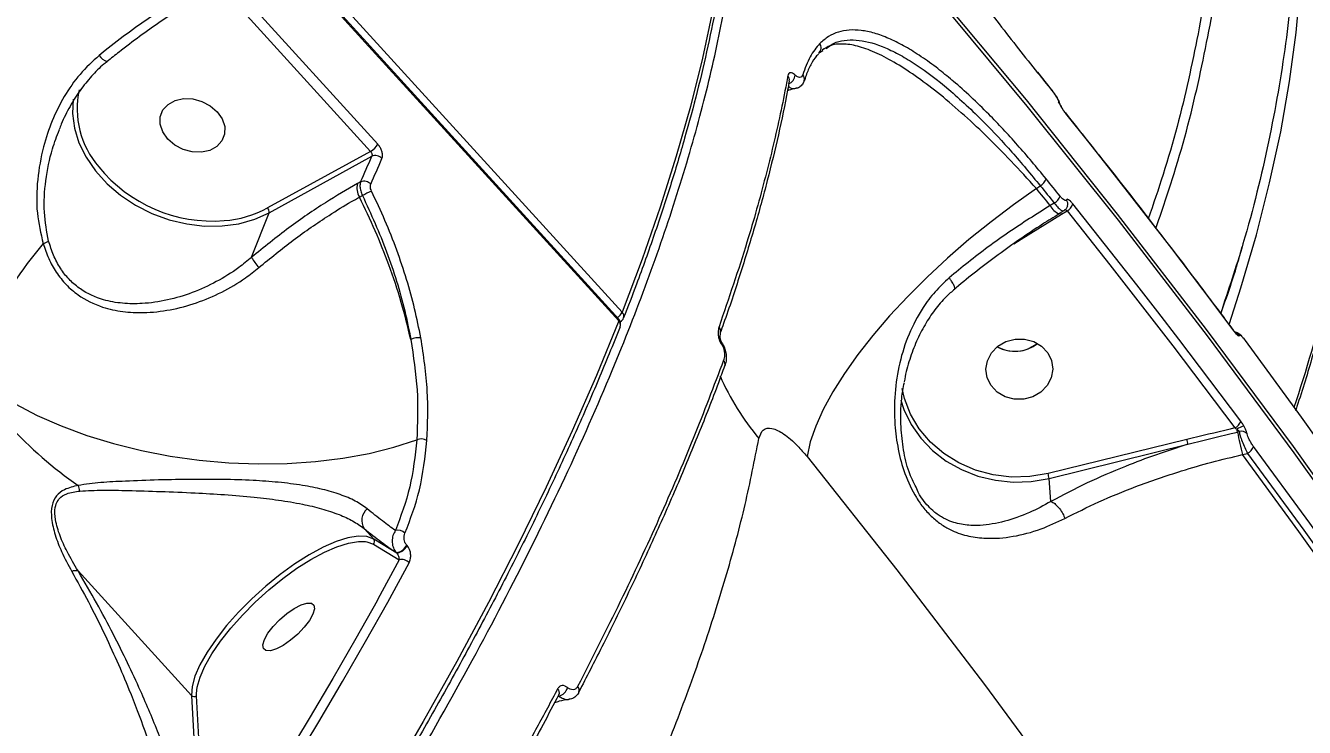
# Model space of a CAD drawing. Header units: millimetres. Extents: x -6028 to 5958, y -6064 to 4137.
# Drawn here: x 1516.6 to 1688.6, y -99.9 to -5.4 of the extents above; entities that cross this region are included whole.
import ezdxf

# ---------------------------------------------------------------- set-up
doc = ezdxf.new("R2010")
doc.units = ezdxf.units.MM
for name, color, linetype in [('DIKOM_ОБЪЕКТ', 7, 'Continuous'), ('DIKOM_РАЗМЕР_ЗОНА', 7, 'Continuous'), ('DIKOM_РАЗМЕР_ОБЪЕКТА', 7, 'Continuous')]:
    doc.layers.add(name, color=color, linetype=linetype)
doc.styles.add('style1', font='arial.ttf', dxfattribs={"width": 0.8})
doc.dimstyles.new('1-50', dxfattribs={"dimtxt": 300, "dimasz": 200, "dimexe": 100, "dimexo": 0, "dimgap": 100, "dimtad": 1, "dimtxsty": 'style1', "dimcen": 200, "dimclrd": 7, "dimclre": 7, "dimclrt": 7, "dimadec": 1, "dimazin": 2, "dimtfac": 1, "dimtmove": 0, "dimatfit": 2, "dimfxl": 0, "dimlwd": 25, "dimlwe": 18, "dimarcsym": 0})

# ---------------------------------------------------------------- blocks, each defined once
blk = doc.blocks.new('*D9')
at = {"layer": 'Defpoints', "color": 0, "transparency": 16777216}
for p in [(-6027.56, 1459.58), (4556.58, 1382.7), (4556.58, -5964.37)]:
    blk.add_point(p, dxfattribs=at)
at = {"layer": 'DIKOM_РАЗМЕР_ЗОНА', "color": 7, "lineweight": 18, "transparency": 16777216}
for p, q in [((-6027.56, 1459.58), (-6027.56, -6064.37)), ((4556.58, 1382.7), (4556.58, -6064.37))]:
    blk.add_line(p, q, dxfattribs=at)
at = {"layer": 'DIKOM_РАЗМЕР_ЗОНА', "color": 7, "lineweight": 25, "transparency": 16777216}
blk.add_line((-5827.56, -5964.37), (4356.58, -5964.37), dxfattribs=at)
at = {"layer": 'DIKOM_РАЗМЕР_ЗОНА', "color": 7, "transparency": 16777216}
for points in [[(-5827.56, -5931.03), (-5827.56, -5997.7), (-6027.56, -5964.37)], [(4356.58, -5931.03), (4356.58, -5997.7), (4556.58, -5964.37)]]:
    blk.add_solid(points, dxfattribs=at)
at = {"layer": 'DIKOM_РАЗМЕР_ЗОНА', "color": 7, "transparency": 16777216, "insert": (157.08, -5711.2), "char_height": 300, "attachment_point": 5, "style": 'style1'}
blk.add_mtext('10600', dxfattribs=at)
blk = doc.blocks.new('*D10')
at = {"layer": 'Defpoints', "color": 0, "transparency": 16777216}
for p in [(1555.59, 4137.49), (5858.35, 4137.49), (1555.59, -4898.38)]:
    blk.add_point(p, dxfattribs=at)
at = {"layer": 'DIKOM_РАЗМЕР_ЗОНА', "color": 7, "lineweight": 18, "transparency": 16777216}
for p, q in [((1555.59, 4137.49), (5958.35, 4137.49)), ((1555.59, -4898.38), (5958.35, -4898.38))]:
    blk.add_line(p, q, dxfattribs=at)
at = {"layer": 'DIKOM_РАЗМЕР_ЗОНА', "color": 7, "lineweight": 25, "transparency": 16777216}
blk.add_line((5858.35, -4698.38), (5858.35, 3937.49), dxfattribs=at)
at = {"layer": 'DIKOM_РАЗМЕР_ЗОНА', "color": 7, "transparency": 16777216}
for points in [[(5825.01, 3937.49), (5891.68, 3937.49), (5858.35, 4137.49)], [(5825.01, -4698.38), (5891.68, -4698.38), (5858.35, -4898.38)]]:
    blk.add_solid(points, dxfattribs=at)
at = {"layer": 'DIKOM_РАЗМЕР_ЗОНА', "color": 7, "transparency": 16777216, "insert": (5605.17, 52.12), "char_height": 300, "attachment_point": 5, "rotation": 90, "style": 'style1'}
blk.add_mtext('9050', dxfattribs=at)
blk = doc.blocks.new('*D11')
at = {"layer": 'Defpoints', "color": 0, "transparency": 16777216}
for p in [(259.43, 2965.58), (1920.55, -3002.33), (4022.59, -3002.33)]:
    blk.add_point(p, dxfattribs=at)
at = {"layer": 'DIKOM_РАЗМЕР_ОБЪЕКТА', "color": 7, "lineweight": 18, "transparency": 16777216}
for p, q in [((259.43, 2965.58), (4122.59, 2965.58)), ((1920.55, -3002.33), (4122.59, -3002.33))]:
    blk.add_line(p, q, dxfattribs=at)
at = {"layer": 'DIKOM_РАЗМЕР_ОБЪЕКТА', "color": 7, "lineweight": 25, "transparency": 16777216}
blk.add_line((4022.59, 2765.58), (4022.59, -2802.33), dxfattribs=at)
at = {"layer": 'DIKOM_РАЗМЕР_ОБЪЕКТА', "color": 7, "transparency": 16777216}
for points in [[(3989.25, 2765.58), (4055.92, 2765.58), (4022.59, 2965.58)], [(3989.25, -2802.33), (4055.92, -2802.33), (4022.59, -3002.33)]]:
    blk.add_solid(points, dxfattribs=at)
at = {"layer": 'DIKOM_РАЗМЕР_ОБЪЕКТА', "color": 7, "transparency": 16777216, "insert": (3769.41, -24.42), "char_height": 300, "attachment_point": 5, "rotation": 90, "style": 'style1'}
blk.add_mtext('6000', dxfattribs=at)
blk = doc.blocks.new('*D12')
at = {"layer": 'Defpoints', "color": 0, "transparency": 16777216}
for p in [(3056.58, 1987.9), (-4027.97, 676.5), (3056.58, -3714.77)]:
    blk.add_point(p, dxfattribs=at)
at = {"layer": 'DIKOM_РАЗМЕР_ОБЪЕКТА', "color": 7, "lineweight": 18, "transparency": 16777216}
for p, q in [((3056.58, 1987.9), (3056.58, -3814.77)), ((-4027.97, 676.5), (-4027.97, -3814.77))]:
    blk.add_line(p, q, dxfattribs=at)
at = {"layer": 'DIKOM_РАЗМЕР_ОБЪЕКТА', "color": 7, "lineweight": 25, "transparency": 16777216}
blk.add_line((-3827.97, -3714.77), (2856.58, -3714.77), dxfattribs=at)
at = {"layer": 'DIKOM_РАЗМЕР_ОБЪЕКТА', "color": 7, "transparency": 16777216}
for points in [[(-3827.97, -3681.44), (-3827.97, -3748.11), (-4027.97, -3714.77)], [(2856.58, -3681.44), (2856.58, -3748.11), (3056.58, -3714.77)]]:
    blk.add_solid(points, dxfattribs=at)
at = {"layer": 'DIKOM_РАЗМЕР_ОБЪЕКТА', "color": 7, "transparency": 16777216, "insert": (20, -3461.6), "char_height": 300, "attachment_point": 5, "style": 'style1'}
blk.add_mtext('7100', dxfattribs=at)

msp = doc.modelspace()

# ---------------------------------------------------------------- linework, layer by layer
at = {"layer": 'DIKOM_ОБЪЕКТ', "color": 7, "linetype": 'Continuous', "lineweight": 15}
for p, q in [((1290.438, 290.945), (1596.371, -45.184)), ((1290.439, 291.213), (1596.372, -44.916)), ((1596.839, -43.994), (1290.906, 292.135)), ((1563.953, -21.372), (1543.726, 0.851)), ((1542.762, -0.128), (1562.989, -22.352)), ((1623.757, -8.688), (1623.909, -8.573)), ((1623.257, -9.147), (1623.823, -8.795)), ((1652.703, -11.703), (1654.581, -14.031)), ((1562.989, -22.352), (1549.135, -29.976)), ((1549.334, -30.62), (1563.148, -23.018)), ((1561.652, -26.452), (1561.21, -26.695)), ((1652.586, -27.373), (1653.098, -26.986)), ((1561.487, -28.516), (1561.894, -28.292)), ((1546.977, -36.616), (1549.334, -30.62)), ((1650.532, -34.166), (1655.954, -30.827)), ((1654.974, -29.312), (1654.421, -29.648)), ((1655.636, -30.738), (1655.622, -30.745)), ((1656.273, -30.351), (1655.636, -30.738)), ((1655.954, -30.827), (1656.699, -30.374)), ((1649.524, -34.779), (1650.532, -34.166)), ((1596.606, -45.166), (1596.557, -45.292)), ((1610.639, -51.281), (1610.662, -51.224)), ((1679.637, -60.129), (1679.86, -60.074)), ((1672.815, -61.126), (1654.139, -65.716)), ((1654.28, -66.364), (1672.956, -61.774)), ((1680.316, -63.161), (1680.993, -62.995)), ((1654.527, -69.457), (1654.28, -66.364)), ((1562.113, -73.112), (1563.405, -74.532)), ((1563.365, -75.227), (1566.844, -77.339)), ((1566.498, -76.41), (1563.405, -74.532)), ((1567.904, -75.406), (1567.844, -75.34)), ((1566.439, -76.344), (1566.498, -76.41)), ((1523.629, -78.83), (1538.87, -95.576)), ((1538.87, -95.576), (1540.341, -121.416)), ((1539.574, -95.633), (1539.568, -95.337)), ((1540.997, -120.644), (1539.574, -95.633)), ((1588.337, -95.466), (1588.329, -95.489))]:
    msp.add_line(p, q, dxfattribs=at)
at = {"layer": 'DIKOM_ОБЪЕКТ', "color": 7, "linetype": 'Continuous', "lineweight": 15, "flags": 128}
for points in [[(1606.988, 50.71), (1607.504, 49.323), (1608.881, 44.981), (1609.988, 40.42), (1610.821, 35.644), (1611.381, 30.656), (1611.668, 25.461), (1611.68, 20.063), (1611.418, 14.467), (1610.882, 8.677), (1610.073, 2.698), (1608.991, -3.464), (1607.637, -9.805), (1606.013, -16.319), (1604.119, -23), (1601.958, -29.844), (1599.53, -36.844), (1596.839, -43.994)], [(1678.552, -45.54), (1680.097, -40.721), (1682.174, -33.588), (1683.955, -26.581), (1685.441, -19.706), (1686.63, -12.969), (1687.521, -6.376), (1688.112, 0.069), (1688.404, 6.358), (1688.397, 12.488), (1688.09, 18.452), (1687.483, 24.247), (1686.578, 29.866), (1685.575, 34.495)], [(1698.521, -78.004), (1687.152, -62.076), (1675.477, -46.336), (1663.5, -30.786), (1651.223, -15.433), (1638.65, -0.28), (1625.786, 14.668), (1612.634, 29.406)], [(1612.701, 28.566), (1625.853, 13.828), (1638.717, -1.119), (1651.29, -16.272), (1663.567, -31.626), (1675.545, -47.175), (1687.22, -62.916), (1698.588, -78.843)], [(1652.703, -11.703), (1652.705, -11.705), (1652.732, -11.771)], [(1652.732, -11.771), (1652.967, -12.061), (1653.202, -12.352), (1653.437, -12.643), (1653.672, -12.934), (1653.906, -13.225), (1654.141, -13.516), (1654.375, -13.807), (1654.61, -14.098)], [(1621.304, -12.908), (1621.316, -12.872), (1621.323, -12.85)], [(1522.963, -15.347), (1522.869, -17.262), (1523.131, -19.242), (1523.745, -21.221), (1524.697, -23.153), (1525.967, -24.996), (1527.526, -26.708), (1529.339, -28.252), (1531.365, -29.593), (1533.56, -30.701), (1535.875, -31.552), (1538.257, -32.125), (1540.654, -32.409), (1543.011, -32.396), (1545.277, -32.089), (1547.4, -31.492), (1549.334, -30.62)], [(1535.696, -20.694), (1535.029, -19.74), (1534.686, -18.714), (1534.694, -17.701), (1535.052, -16.782), (1535.732, -16.031), (1536.679, -15.51), (1537.815, -15.261), (1539.049, -15.304), (1540.281, -15.635), (1541.41, -16.228), (1542.346, -17.034), (1543.013, -17.989), (1543.356, -19.014), (1543.348, -20.028), (1542.99, -20.947), (1542.31, -21.697), (1541.363, -22.218), (1540.227, -22.467), (1538.993, -22.424), (1537.762, -22.093), (1536.632, -21.5), (1535.696, -20.694)], [(1654.581, -14.031), (1654.582, -14.033), (1654.61, -14.098)], [(1655.706, -15.941), (1655.656, -15.818), (1655.559, -15.677)], [(1656.475, -17.189), (1656.478, -17.192), (1656.504, -17.258)], [(1656.504, -17.258), (1659.385, -20.874), (1662.25, -24.501), (1665.098, -28.139), (1667.929, -31.787), (1670.744, -35.447), (1673.542, -39.117), (1676.323, -42.797), (1679.087, -46.488)], [(1652.586, -27.373), (1649.508, -29.529), (1646.469, -31.818), (1643.499, -34.22), (1640.624, -36.712), (1637.87, -39.271), (1635.262, -41.874), (1632.825, -44.498), (1630.58, -47.119), (1628.548, -49.712), (1626.747, -52.254), (1625.194, -54.722), (1623.903, -57.093), (1622.886, -59.346), (1622.152, -61.461), (1621.708, -63.417)], [(1654.421, -29.648), (1654.192, -29.363), (1653.963, -29.079), (1653.734, -28.794), (1653.505, -28.51), (1653.275, -28.226), (1653.046, -27.941), (1652.816, -27.657), (1652.586, -27.373)], [(1653.098, -26.986), (1653.333, -27.277), (1653.568, -27.567), (1653.802, -27.858), (1654.037, -28.149), (1654.271, -28.439), (1654.506, -28.73), (1654.74, -29.021), (1654.974, -29.312)], [(1655.751, -28.368), (1655.517, -28.076), (1655.282, -27.785), (1655.048, -27.494), (1654.813, -27.203), (1654.578, -26.912), (1654.344, -26.621), (1654.109, -26.331), (1653.874, -26.04)], [(1656.699, -30.374), (1659.578, -33.987), (1662.44, -37.611), (1665.286, -41.246), (1668.114, -44.892), (1670.927, -48.548), (1673.722, -52.215), (1676.501, -55.892), (1679.263, -59.581)], [(1680.061, -58.659), (1677.296, -54.968), (1674.515, -51.288), (1671.717, -47.618), (1668.903, -43.958), (1666.071, -40.31), (1663.223, -36.672), (1660.359, -33.045), (1657.478, -29.429)], [(1596.371, -45.184), (1593.376, -52.502), (1590.121, -59.957), (1586.611, -67.543), (1582.848, -75.253), (1578.835, -83.082), (1574.575, -91.021), (1570.073, -99.066), (1565.332, -107.209), (1560.356, -115.442), (1555.148, -123.76), (1549.715, -132.155), (1544.059, -140.62), (1538.186, -149.148), (1532.101, -157.732), (1525.809, -166.365), (1519.316, -175.038), (1512.626, -183.746), (1505.745, -192.48), (1498.679, -201.234), (1491.435, -209.999), (1484.017, -218.77), (1476.434, -227.537), (1468.689, -236.294)], [(1596.372, -44.916), (1596.377, -44.922), (1596.405, -44.987), (1596.403, -45.076), (1596.371, -45.184)], [(1679.056, -46.417), (1679.06, -46.422), (1679.087, -46.488)], [(1610.222, -48.107), (1610.237, -48.115), (1610.247, -48.128), (1610.251, -48.145), (1610.249, -48.165), (1610.241, -48.19), (1610.228, -48.218), (1610.208, -48.25), (1610.183, -48.285)], [(1648.472, -47.956), (1649.705, -47.627), (1650.985, -47.625), (1652.208, -47.952), (1653.275, -48.579), (1654.1, -49.457), (1654.615, -50.515), (1654.779, -51.666), (1654.579, -52.817), (1654.031, -53.876), (1653.179, -54.756), (1652.092, -55.386), (1650.859, -55.715), (1649.579, -55.717), (1648.356, -55.39), (1647.289, -54.763), (1646.464, -53.885), (1645.949, -52.827), (1645.785, -51.676), (1645.985, -50.525), (1646.534, -49.466), (1647.386, -48.586), (1648.472, -47.956)], [(1679.383, -46.813), (1679.43, -46.867), (1679.496, -46.979)], [(1680.651, -47.809), (1688.218, -58.144), (1695.654, -68.558), (1702.958, -79.05), (1710.129, -89.619), (1717.165, -100.264), (1724.067, -110.982), (1730.832, -121.773), (1737.461, -132.635)], [(1652.731, -48.21), (1652.66, -48.266), (1651.573, -48.897)], [(1654.139, -65.716), (1651.688, -66.123), (1649.203, -66.181), (1646.744, -65.889), (1644.37, -65.253), (1642.139, -64.289), (1640.105, -63.02), (1638.317, -61.477), (1636.817, -59.697), (1635.643, -57.723), (1634.823, -55.603), (1634.508, -54.278)], [(1515.173, -56.327), (1518.144, -57.888), (1521.359, -59.31), (1524.789, -60.58), (1528.397, -61.685), (1532.149, -62.614), (1536.009, -63.358), (1539.936, -63.91), (1543.894, -64.264), (1547.843, -64.417), (1551.743, -64.366), (1555.557, -64.113), (1559.246, -63.661), (1562.774, -63.013), (1566.107, -62.176), (1569.212, -61.158)], [(1634.325, -55.826), (1634.755, -57.102), (1635.732, -59.108), (1637.026, -60.957), (1638.607, -62.61), (1640.442, -64.03), (1642.491, -65.186), (1644.709, -66.054), (1647.048, -66.614), (1649.458, -66.855), (1651.886, -66.771), (1654.28, -66.364)], [(1621.708, -63.417), (1633.81, -78.666), (1645.607, -94.112), (1657.095, -109.752), (1668.272, -125.581), (1679.132, -141.592), (1689.673, -157.781)], [(1737.203, -148.087), (1730.566, -137.212), (1723.792, -126.408), (1716.882, -115.676), (1709.836, -105.019), (1702.656, -94.438), (1695.341, -83.933), (1687.895, -73.507), (1680.316, -63.161)], [(1680.993, -62.995), (1688.554, -73.321), (1695.984, -83.727), (1703.282, -94.21), (1710.447, -104.771), (1717.478, -115.406), (1724.373, -126.116), (1731.133, -136.898), (1737.757, -147.751)], [(1738.602, -146.904), (1731.974, -136.042), (1725.208, -125.251), (1718.307, -114.533), (1711.27, -103.889), (1704.099, -93.32), (1696.796, -82.827), (1689.359, -72.413), (1681.792, -62.078)], [(1563.405, -74.532), (1562.496, -74.2), (1561.33, -74.146), (1559.936, -74.373), (1558.347, -74.874), (1556.599, -75.638), (1554.735, -76.647), (1552.797, -77.876), (1550.833, -79.298), (1548.888, -80.878), (1547.008, -82.579), (1545.237, -84.361), (1543.618, -86.182), (1542.189, -87.998), (1540.983, -89.767), (1540.029, -91.448), (1539.349, -93), (1538.96, -94.387), (1538.87, -95.576)], [(1539.568, -95.337), (1539.661, -94.48), (1540.038, -93.136), (1540.697, -91.63), (1541.622, -90.001), (1542.792, -88.285), (1544.178, -86.523), (1545.748, -84.758), (1547.464, -83.03), (1549.287, -81.38), (1551.173, -79.848), (1553.078, -78.47), (1554.957, -77.277), (1556.765, -76.299), (1558.46, -75.558), (1560.001, -75.072), (1561.353, -74.853), (1562.295, -74.875)], [(1562.295, -74.875), (1562.483, -74.905), (1563.365, -75.227)], [(1566.844, -77.339), (1563.976, -82.607), (1563.854, -82.828)], [(1542.259, -121.136), (1545.853, -115.579), (1549.347, -110.056), (1552.742, -104.567), (1556.035, -99.116), (1559.225, -93.705), (1562.311, -88.335), (1565.293, -83.009), (1568.168, -77.728)], [(1555.371, -83.432), (1555.445, -83.944), (1555.237, -84.651), (1554.765, -85.496), (1554.066, -86.411), (1553.196, -87.32), (1552.227, -88.152), (1551.237, -88.837), (1550.306, -89.321), (1549.509, -89.565), (1548.911, -89.548), (1548.561, -89.272), (1548.487, -88.76), (1548.694, -88.053), (1549.167, -87.208), (1549.866, -86.293), (1550.736, -85.384), (1551.705, -84.552), (1552.695, -83.867), (1553.626, -83.383), (1554.423, -83.139), (1555.02, -83.156), (1555.371, -83.432)], [(1563.854, -82.828), (1561.002, -87.921), (1557.923, -93.278), (1554.74, -98.676), (1551.455, -104.114), (1550.625, -105.468)], [(1590.998, -95.18), (1590.999, -95.179), (1591.024, -95.136)]]:
    msp.add_lwpolyline(points, dxfattribs=at)
at = {"layer": 'DIKOM_ОБЪЕКТ', "color": 7, "linetype": 'Continuous', "lineweight": 15}
for centre, radius, start, end in [((1585.942, -81.99), 93.805, 119.29601, 129.34003), ((1622.671, -8.406), 0.944, 308.33732, 36.80903), ((1528.264, -8.265), 2.139, 213.34732, 249.73294), ((1618.539, -12.729), 0.803, 349.06795, 43.15973), ((1618.588, -11.896), 1.535, 295.07129, 353.12122), ((1620.497, -12.626), 0.855, 344.78889, 41.06215), ((1535.446, -16.634), 11.94, 167.54062, 220.76396), ((1561.829, -20.246), 2.404, 298.86189, 332.07263), ((1234.129, 118.263), 358.069, 336.16189, 336.76129), ((1230.992, 119.901), 362.973, 336.16613, 336.75885), ((1563.613, -24.12), 1.196, 41.42405, 112.85991), ((1541.736, -11.997), 19.741, 219.03653, 274.47805), ((1563.532, -27.274), 2.393, 166.01153, 211.27072), ((1562.107, -27.565), 1.202, 41.31686, 112.24187), ((1652.313, -25.552), 1.635, 298.68808, 342.62772), ((1492.633, 8.286), 205.21, 341.50749, 350.33809), ((1574.594, -52.983), 27.766, 114.4244, 117.21924), ((1654.195, -27.879), 1.632, 298.53241, 342.5636), ((1655.872, -29.451), 0.929, 343.28461, 36.6206), ((1542.174, -16.947), 14.772, 274.28496, 298.11283), ((1548.635, -30.484), 0.712, 348.95859, 45.44871), ((1656.494, -28.584), 2.33, 207.1667, 248.0164), ((1655.086, -31.424), 1.053, 34.49224, 47.88331), ((1655.933, -28.949), 1.618, 298.28143, 342.75575), ((1571.091, -78.182), 67.877, 140.22779, 151.84052), ((1517.292, -30.112), 4.925, 289.32159, 298.87182), ((1553.902, -32.785), 7.914, 208.95435, 221.16814), ((1594.917, -43.056), 2.139, 307.60055, 333.98917), ((1596.33, -44.531), 0.74, 341.42666, 46.48955), ((1595.862, -45.721), 0.74, 341.34175, 46.4794), ((1595.633, -45.589), 1, 338.42682, 42.30732), ((1596.099, -44.402), 1, 298.8251, 338.65793), ((1609.345, -46.522), 0.744, 340.93464, 45.43201), ((1569.401, -49.889), 2.451, 81.80809, 114.20244), ((1679.05, -47.724), 1.004, 35.03313, 68.37234), ((1649.704, -44.444), 4.831, 240.34816, 308.79874), ((1649.703, -44.413), 4.858, 240.53997, 292.64269), ((1609.947, -51.005), 0.748, 342.98259, 45.17873), ((1642.322, -38.374), 35.295, 203.70036, 219.8667), ((1554.425, -22.541), 54.329, 222.50892, 235.48655), ((1678.573, -58.177), 1.564, 296.20829, 342.04003), ((1682.233, -64.003), 5.017, 110.43696, 122.16376), ((1675.586, -60.75), 4.099, 8.7154, 14.04246), ((1705.054, -56.033), 25.745, 189.15471, 196.07502), ((1680.158, -61.081), 1.05, 42.74946, 106.494), ((1569.783, -62.744), 1.686, 61.99233, 109.79545), ((1668.488, -62.402), 4.512, 8.01128, 16.43279), ((1680.301, -61.585), 1.57, 296.15379, 341.70595), ((1649.81, -66.993), 4.514, 8.01245, 16.43054), ((1520.747, -68.626), 3.181, 10.12478, 24.48269), ((1563.789, -72.032), 1.994, 128.71461, 212.78557), ((1566.656, -74.681), 1.345, 44.44806, 104.43542), ((1563.02, -74.858), 0.504, 313.06825, 40.32065), ((1566.264, -74.613), 1.74, 275.77128, 335.29587), ((1566.323, -74.679), 1.74, 275.77128, 335.29587), ((1567.209, -78.544), 1.259, 40.41134, 106.83003), ((1523.297, -80.247), 1.455, 76.81811, 111.1739), ((1587.925, -94.075), 1.631, 284.04325, 343.80406), ((1590.375, -94.884), 0.697, 338.75272, 47.84277), ((1539.254, -95.206), 0.533, 223.93143, 306.77001), ((1587.705, -95.201), 0.684, 335.77257, 48.4952)]:
    msp.add_arc(centre, radius, start, end, dxfattribs=at)
for points, knots in [([(1671.367, 64.602), (1672.998, 62.264), (1676.578, 57.132), (1680.759, 48.261), (1684.131, 38.314), (1686.324, 27.742), (1687.419, 16.636), (1687.42, 4.805), (1686.295, -7.733), (1683.967, -20.971), (1681.029, -33.114), (1678.403, -41.019), (1677.359, -44.16)], [0, 0, 0, 0, 0.0889471, 0.1952515, 0.3014694, 0.4046889, 0.5079882, 0.6112078, 0.7174258, 0.8237304, 0.9299481, 1, 1, 1, 1]), ([(1607.129, 50.412), (1607.442, 49.609), (1608.269, 47.488), (1609.336, 43.828), (1610.359, 39.456), (1611.126, 34.883), (1611.65, 30.123), (1611.927, 25.177), (1611.957, 20.05), (1611.74, 14.745), (1611.277, 9.268), (1610.567, 3.623), (1609.613, -2.187), (1608.413, -8.155), (1606.971, -14.279), (1605.286, -20.552), (1603.362, -26.97), (1601.195, -33.531), (1599.071, -39.472), (1597.613, -43.256), (1597.031, -44.766)], [0, 0, 0, 0, 0.0350732, 0.0926964, 0.1503929, 0.2081549, 0.2659771, 0.3238484, 0.381758, 0.4396971, 0.4976572, 0.555631, 0.6136127, 0.6715994, 0.7295843, 0.7875676, 0.8455472, 0.9035213, 0.9614902, 1, 1, 1, 1]), ([(1619.91, 36.126), (1620.618, 34.914), (1622.044, 32.472), (1624.336, 28.703), (1626.512, 25.207), (1628.496, 22.082), (1630.617, 18.806), (1632.847, 15.43), (1635.15, 12.014), (1637.533, 8.552), (1640.004, 5.04), (1642.524, 1.54), (1645.053, -1.889), (1647.596, -5.254), (1650.166, -8.572), (1651.877, -10.704), (1652.732, -11.771)], [0, 0, 0, 0, 0.1001215, 0.201894, 0.2673161, 0.3327358, 0.4000665, 0.4673969, 0.5330273, 0.5986553, 0.6662124, 0.733767, 0.7993731, 0.8649768, 0.9324884, 1, 1, 1, 1]), ([(1137.812, -491.644), (1140.978, -490.246), (1149.572, -486.451), (1163.985, -479.542), (1181.112, -470.719), (1198.605, -461.074), (1216.375, -450.669), (1234.341, -439.545), (1252.448, -427.734), (1270.668, -415.241), (1288.969, -402.099), (1307.294, -388.356), (1325.557, -374.076), (1343.673, -359.326), (1361.584, -344.147), (1379.255, -328.556), (1396.662, -312.586), (1413.753, -296.292), (1430.45, -279.75), (1446.674, -263.035), (1462.369, -246.199), (1477.499, -229.268), (1492.049, -212.272), (1505.98, -195.264), (1519.228, -178.322), (1531.731, -161.528), (1543.441, -144.933), (1554.323, -128.572), (1564.377, -112.464), (1573.577, -96.66), (1581.883, -81.231), (1589.255, -66.249), (1595.359, -52.444), (1600.337, -39.752), (1604.338, -28.1), (1607.601, -16.868), (1610.115, -6.103), (1611.861, 4.099), (1612.835, 13.712), (1613.083, 21.834), (1612.812, 26.617), (1612.701, 28.566)], [0, 0, 0, 0, 0.0156528, 0.04248985, 0.06941153, 0.0963763, 0.12334105, 0.15026276, 0.17709987, 0.20393689, 0.23085856, 0.25782329, 0.28478808, 0.31170974, 0.3385468, 0.36538389, 0.39230554, 0.4192703, 0.44623507, 0.47315673, 0.49999378, 0.52683087, 0.55375249, 0.58071731, 0.60768201, 0.63460366, 0.66144074, 0.68827776, 0.71519938, 0.74216405, 0.76912881, 0.79605055, 0.82288755, 0.84596662, 0.86916829, 0.89239741, 0.91562643, 0.93882812, 0.96158796, 0.98434806, 1, 1, 1, 1]), ([(1541.472, -0.747), (1541.011, -1.005), (1539.676, -1.751), (1537.411, -3.126), (1534.678, -4.917), (1531.914, -6.87), (1529.522, -8.671), (1528.065, -9.839), (1527.525, -10.271)], [0, 0, 0, 0, 0.1028384, 0.2977209, 0.4930063, 0.6886579, 0.884585, 1, 1, 1, 1]), ([(1675.475, -0.385), (1674.718, -4.467), (1673.206, -12.631), (1670.495, -23.041), (1668.312, -29.44), (1667.632, -31.434)], [0, 0, 0, 0, 0.4076994, 0.8154011, 1, 1, 1, 1]), ([(1668.643, -32.744), (1669.398, -30.541), (1671.683, -23.872), (1674.501, -13.136), (1676.035, -4.86), (1676.803, -0.722)], [0, 0, 0, 0, 0.19773164, 0.59886644, 1, 1, 1, 1]), ([(1640.992, -12.589), (1640.347, -12.057), (1638.915, -10.876), (1636.815, -9.396), (1634.69, -8.096), (1632.672, -7.098), (1630.759, -6.403), (1628.98, -6.031), (1627.361, -5.985), (1625.892, -6.26), (1624.558, -6.841), (1623.804, -7.507), (1623.427, -7.84)], [0, 0, 0, 0, 0.0842073, 0.1869526, 0.2871093, 0.3872601, 0.4903392, 0.5934193, 0.6936107, 0.7938083, 0.8969006, 1, 1, 1, 1]), ([(1623.427, -7.84), (1622.961, -8.392), (1622.022, -9.502), (1621.437, -11.206), (1621.142, -12.064)], [0, 0, 0, 0, 0.4964971, 1, 1, 1, 1]), ([(1652.586, -27.373), (1651.443, -26.112), (1649.156, -23.59), (1645.761, -20.171), (1642.442, -17.08), (1639.242, -14.377), (1636.201, -12.092), (1633.367, -10.277), (1630.772, -8.945), (1628.446, -8.111), (1626.448, -7.829), (1624.858, -7.998), (1624.115, -8.508), (1623.788, -8.732)], [0, 0, 0, 0, 0.0911073, 0.1822159, 0.2743523, 0.366776, 0.4589119, 0.5519581, 0.6453057, 0.7383535, 0.8320299, 0.926013, 1, 1, 1, 1]), ([(1624.292, -8.504), (1624.721, -8.182), (1625.541, -7.568), (1627.09, -7.338), (1629.205, -7.37), (1631.617, -8.064), (1634.259, -9.358), (1637.043, -11.051), (1640.021, -13.316), (1643.129, -16.087), (1645.961, -18.848), (1649.296, -22.398), (1651.824, -25.448), (1653.098, -26.986)], [0, 0, 0, 0, 0.0784761, 0.149846, 0.2212141, 0.3598071, 0.4311901, 0.502572, 0.6408281, 0.7120141, 0.7831985, 0.8906917, 1, 1, 1, 1]), ([(1526.477, -9.441), (1525.582, -10.26), (1523.789, -11.898), (1521.705, -14.93), (1520.075, -18.219), (1518.828, -21.975), (1518.09, -26.141), (1517.957, -30.578), (1518.607, -33.398), (1518.921, -34.759)], [0, 0, 0, 0, 0.1316586, 0.2634881, 0.3951402, 0.5268759, 0.6882963, 0.8495349, 1, 1, 1, 1]), ([(1527.54, -10.294), (1527.396, -10.4), (1526.628, -10.965), (1525.399, -12.253), (1523.851, -14.142), (1522.504, -16.315), (1521.578, -18.097), (1521.191, -19.18), (1521.103, -19.425)], [0, 0, 0, 0, 0.0479349, 0.2554414, 0.4713556, 0.696634, 0.9313897, 1, 1, 1, 1]), ([(1623.233, -9.283), (1623.156, -9.354), (1622.773, -9.711), (1622.214, -10.651), (1621.657, -11.799), (1621.422, -12.651), (1621.347, -12.92)], [0, 0, 0, 0, 0.0930501, 0.4684919, 0.832356, 1, 1, 1, 1]), ([(1620.112, -12.08), (1620.086, -12.056), (1619.97, -11.95), (1619.75, -11.808), (1619.472, -11.743), (1619.232, -11.845), (1619.162, -12.065), (1619.125, -12.18)], [0, 0, 0, 0, 0.0490576, 0.2179288, 0.4266604, 0.7022405, 1, 1, 1, 1]), ([(1619.125, -12.18), (1619.063, -12.519), (1618.751, -14.215), (1617.853, -18.682), (1616.176, -25.75), (1613.522, -35.257), (1611.175, -42.151), (1609.867, -45.992)], [0, 0, 0, 0, 0.0321645, 0.1608359, 0.4182073, 0.6759574, 1, 1, 1, 1]), ([(1619.308, -12.876), (1619.239, -13.285), (1618.843, -15.642), (1617.881, -20.098), (1616.41, -26.24), (1614.685, -32.526), (1612.705, -38.958), (1611.15, -43.706), (1610.182, -46.351), (1610.033, -46.759)], [0, 0, 0, 0, 0.0391048, 0.2253652, 0.4111764, 0.5963183, 0.7810316, 0.9661787, 1, 1, 1, 1]), ([(1619.183, -13.607), (1619.259, -13.661), (1619.527, -13.851), (1619.895, -13.943), (1620.121, -13.869), (1620.193, -13.845)], [0, 0, 0, 0, 0.214916, 0.7504948, 1, 1, 1, 1]), ([(1621.142, -12.064), (1621.097, -12.164), (1621.008, -12.362), (1620.744, -12.43), (1620.436, -12.345), (1620.217, -12.166), (1620.112, -12.08)], [0, 0, 0, 0, 0.29746292, 0.58902905, 0.80286982, 1, 1, 1, 1]), ([(1621.306, -12.845), (1621.292, -12.911), (1621.235, -13.165), (1620.95, -13.543), (1620.537, -13.841), (1620.266, -13.855), (1620.193, -13.859)], [0, 0, 0, 0, 0.1318011, 0.5119783, 0.8675738, 1, 1, 1, 1]), ([(1653.874, -26.04), (1652.593, -24.497), (1650.009, -21.386), (1646.621, -17.779), (1643.759, -15.005), (1642.031, -13.422), (1641.133, -12.702), (1640.992, -12.589)], [0, 0, 0, 0, 0.2920454, 0.5890403, 0.7770625, 0.9650877, 1, 1, 1, 1]), ([(1620.25, -13.899), (1620.139, -13.915), (1619.685, -13.978), (1619.339, -14.108), (1619.077, -14.206)], [0, 0, 0, 0, 0.2426615, 1, 1, 1, 1]), ([(1654.581, -14.034), (1654.602, -14.059), (1654.768, -14.259), (1655.083, -14.703), (1655.448, -15.335), (1655.655, -15.705), (1655.697, -15.923), (1655.7, -15.939)], [0, 0, 0, 0, 0.0430007, 0.3474544, 0.6472257, 0.973558, 1, 1, 1, 1]), ([(1654.61, -14.098), (1654.71, -14.228), (1654.91, -14.487), (1655.191, -14.919), (1655.416, -15.32), (1655.522, -15.56), (1655.555, -15.663), (1655.559, -15.677)], [0, 0, 0, 0, 0.2404841, 0.4810294, 0.7218574, 0.9628786, 1, 1, 1, 1]), ([(1655.559, -15.677), (1655.564, -15.69), (1655.597, -15.793), (1655.702, -16.034), (1655.926, -16.435), (1656.205, -16.868), (1656.405, -17.128), (1656.504, -17.258)], [0, 0, 0, 0, 0.0372629, 0.2782509, 0.5190407, 0.7595424, 1, 1, 1, 1]), ([(1655.707, -15.94), (1655.708, -15.944), (1655.711, -15.956), (1655.746, -16.044), (1655.825, -16.208), (1655.971, -16.47), (1656.182, -16.797), (1656.367, -17.055), (1656.46, -17.168), (1656.475, -17.186)], [0, 0, 0, 0, 0.0565508, 0.1657545, 0.3091306, 0.4993934, 0.7212487, 0.9573212, 1, 1, 1, 1]), ([(1656.475, -17.189), (1658.47, -19.695), (1664.252, -26.962), (1671.778, -36.709), (1677.24, -43.993), (1679.061, -46.422)], [0, 0, 0, 0, 0.2597926, 0.7531962, 1, 1, 1, 1]), ([(1519.67, -34.424), (1519.425, -33.137), (1518.915, -30.451), (1519.219, -26.248), (1519.937, -22.51), (1520.784, -20.287), (1521.111, -19.428)], [0, 0, 0, 0, 0.2559556, 0.5341931, 0.8200787, 1, 1, 1, 1]), ([(1562.989, -22.352), (1563.023, -22.394), (1563.09, -22.479), (1563.158, -22.638), (1563.19, -22.797), (1563.184, -22.929), (1563.158, -22.993), (1563.148, -23.018)], [0, 0, 0, 0, 0.2139487, 0.4280286, 0.6426643, 0.85786, 1, 1, 1, 1]), ([(1564.51, -23.329), (1564.534, -23.256), (1564.595, -23.073), (1564.592, -22.691), (1564.476, -22.223), (1564.26, -21.754), (1564.055, -21.499), (1563.953, -21.372)], [0, 0, 0, 0, 0.141853, 0.3567489, 0.5713385, 0.7857006, 1, 1, 1, 1]), ([(1561.21, -26.695), (1559.786, -27.52), (1556.777, -29.261), (1551.949, -32.597), (1548.65, -35.263), (1546.977, -36.616)], [0, 0, 0, 0, 0.3069735, 0.6484702, 1, 1, 1, 1]), ([(1561.652, -26.452), (1561.638, -26.489), (1561.571, -26.666), (1561.532, -27.063), (1561.624, -27.674), (1561.804, -28.086), (1561.894, -28.292)], [0, 0, 0, 0, 0.0819121, 0.3880645, 0.6939295, 1, 1, 1, 1]), ([(1563.113, -27.702), (1563.069, -27.598), (1562.982, -27.39), (1562.942, -27.082), (1562.966, -26.88), (1563.002, -26.79), (1563.01, -26.771)], [0, 0, 0, 0, 0.3057183, 0.6116874, 0.9180579, 1, 1, 1, 1]), ([(1695.076, -26.721), (1694.885, -27.839), (1694.331, -31.084), (1693.208, -36.549), (1691.629, -43.148), (1689.755, -49.873), (1688.344, -54.59), (1687.483, -57.092), (1687.417, -57.284)], [0, 0, 0, 0, 0.1141675, 0.3310923, 0.5480353, 0.7649955, 0.9819647, 1, 1, 1, 1]), ([(1547.944, -37.994), (1549.49, -36.735), (1552.627, -34.178), (1556.837, -31.278), (1559.785, -29.467), (1561.128, -28.716), (1561.487, -28.516)], [0, 0, 0, 0, 0.3414971, 0.6929925, 0.9180138, 1, 1, 1, 1]), ([(1568.396, -47.654), (1567.994, -45.998), (1567.186, -42.666), (1565.539, -37.766), (1563.66, -33.018), (1562.214, -30.021), (1561.487, -28.516)], [0, 0, 0, 0, 0.2598505, 0.5228388, 0.7602257, 1, 1, 1, 1]), ([(1561.894, -28.292), (1563.041, -30.803), (1564.779, -34.608), (1566.517, -39.831), (1567.622, -43.774), (1568.141, -46.373), (1568.396, -47.654)], [0, 0, 0, 0, 0.3951712, 0.5986681, 0.8021681, 1, 1, 1, 1]), ([(1569.75, -47.464), (1569.489, -46.156), (1568.966, -43.542), (1567.867, -39.593), (1566.535, -35.62), (1564.968, -31.636), (1563.731, -29.013), (1563.113, -27.702)], [0, 0, 0, 0, 0.1978311, 0.395499, 0.5931679, 0.7965844, 1, 1, 1, 1]), ([(1656.617, -28.897), (1656.591, -28.936), (1656.54, -29.015), (1656.346, -28.95), (1656.093, -28.754), (1655.88, -28.527), (1655.766, -28.386), (1655.751, -28.368)], [0, 0, 0, 0, 0.24068438, 0.48134147, 0.72206202, 0.96276556, 1, 1, 1, 1]), ([(1657.478, -29.429), (1657.463, -29.41), (1657.349, -29.27), (1657.138, -29.042), (1656.886, -28.845), (1656.694, -28.779), (1656.643, -28.858), (1656.617, -28.897)], [0, 0, 0, 0, 0.0372473, 0.2778686, 0.5185321, 0.759251, 1, 1, 1, 1]), ([(1654.421, -29.648), (1652.563, -30.817), (1648.794, -33.19), (1644.254, -36.557), (1641.676, -38.684), (1640.836, -39.377)], [0, 0, 0, 0, 0.3958742, 0.8032212, 1, 1, 1, 1]), ([(1655.639, -30.77), (1654.891, -31.228), (1653.135, -32.303), (1650.392, -34.141), (1647.429, -36.243), (1644.547, -38.446), (1642.588, -40.003), (1641.633, -40.833), (1641.57, -40.888)], [0, 0, 0, 0, 0.15367996, 0.36081913, 0.56891812, 0.77729278, 0.98515356, 1, 1, 1, 1]), ([(1654.974, -29.312), (1654.999, -29.344), (1655.183, -29.58), (1655.527, -29.968), (1655.926, -30.296), (1656.182, -30.417), (1656.24, -30.342), (1656.256, -30.322)], [0, 0, 0, 0, 0.0440261, 0.328857, 0.6135697, 0.8979812, 1, 1, 1, 1]), ([(1656.758, -29.716), (1656.757, -29.724), (1656.738, -29.859), (1656.584, -30.112), (1656.371, -30.268), (1656.272, -30.341)], [0, 0, 0, 0, 0.03146422, 0.54641371, 1, 1, 1, 1]), ([(1656.38, -30.21), (1656.385, -30.205), (1656.404, -30.186), (1656.471, -30.201), (1656.57, -30.255), (1656.651, -30.325), (1656.694, -30.368), (1656.699, -30.374)], [0, 0, 0, 0, 0.099393, 0.3849998, 0.6709214, 0.956006, 1, 1, 1, 1]), ([(1518.921, -34.759), (1519.153, -35.437), (1519.617, -36.792), (1520.66, -38.669), (1521.989, -40.331), (1524.001, -42.072), (1526.603, -43.326), (1529.633, -43.979), (1532.693, -44.126), (1536.038, -43.757), (1539.585, -42.815), (1542.995, -41.361), (1545.796, -39.709), (1547.351, -38.468), (1547.944, -37.994)], [0, 0, 0, 0, 0.0610575, 0.1220455, 0.1836239, 0.24519, 0.3548566, 0.4369215, 0.5190989, 0.6228169, 0.7265979, 0.8310885, 0.9355766, 1, 1, 1, 1]), ([(1546.977, -36.616), (1546.411, -37.082), (1544.925, -38.305), (1542.259, -39.952), (1539.022, -41.431), (1535.659, -42.438), (1532.496, -42.898), (1529.603, -42.868), (1526.758, -42.361), (1524.347, -41.284), (1522.534, -39.758), (1521.697, -38.744), (1520.945, -37.607), (1520.272, -36.345), (1519.87, -35.065), (1519.67, -34.424)], [0, 0, 0, 0, 0.0653921, 0.1716661, 0.2779464, 0.3832166, 0.4884194, 0.5706789, 0.652809, 0.7604354, 0.8161634, 0.8718897, 0.8800477, 0.9399738, 1, 1, 1, 1]), ([(1677.387, -44.198), (1678.383, -41.379), (1679.463, -38.32), (1680.181, -35.413), (1680.238, -35.184)], [0, 0, 0, 0, 0.9213283, 1, 1, 1, 1]), ([(1640.836, -39.377), (1640.182, -39.986), (1638.873, -41.206), (1636.996, -43.735), (1635.321, -46.93), (1634.078, -50.84), (1633.45, -54.93), (1633.436, -58.84), (1633.91, -62.456), (1634.814, -65.81), (1636.069, -68.518), (1637.417, -70.417), (1638.581, -71.662), (1639.859, -72.656), (1641.493, -73.565), (1643.472, -74.209), (1646.189, -74.532), (1649.415, -74.28), (1652.975, -73.357), (1655.333, -72.251), (1656.406, -71.748)], [0, 0, 0, 0, 0.0450786, 0.0901819, 0.158888, 0.2276834, 0.2984038, 0.3691137, 0.4250479, 0.4808195, 0.5408188, 0.5713838, 0.6019542, 0.6344647, 0.66703, 0.7198465, 0.7727712, 0.8528849, 0.9329879, 1, 1, 1, 1]), ([(1641.542, -40.868), (1641.567, -40.828), (1641.62, -40.742), (1641.473, -40.361), (1641.209, -39.908), (1640.97, -39.56), (1640.861, -39.411), (1640.836, -39.377)], [0, 0, 0, 0, 0.2429542, 0.5223989, 0.8017901, 0.9546028, 1, 1, 1, 1]), ([(1641.576, -40.903), (1641.184, -41.24), (1640.205, -42.082), (1638.862, -43.692), (1637.523, -45.69), (1636.383, -47.93), (1635.485, -50.386), (1634.954, -52.224), (1634.812, -53.247), (1634.795, -53.368)], [0, 0, 0, 0, 0.10593977, 0.2647906, 0.43030018, 0.60316602, 0.78513041, 0.97451821, 1, 1, 1, 1]), ([(1596.563, -45.957), (1596.08, -47.164), (1594.681, -50.667), (1592.186, -56.561), (1589.004, -63.673), (1585.592, -70.901), (1581.955, -78.236), (1578.096, -85.674), (1574.018, -93.208), (1569.723, -100.834), (1565.216, -108.546), (1560.499, -116.338), (1555.576, -124.204), (1550.451, -132.138), (1545.128, -140.135), (1539.61, -148.188), (1533.902, -156.292), (1528.008, -164.44), (1521.934, -172.626), (1515.677, -180.845), (1509.852, -188.339), (1506.039, -193.099), (1504.434, -195.103)], [0, 0, 0, 0, 0.0273282, 0.0792999, 0.1312672, 0.1832298, 0.2351875, 0.2871406, 0.3390895, 0.391035, 0.4429759, 0.4949141, 0.5468486, 0.5987801, 0.650709, 0.702635, 0.7545591, 0.8064809, 0.8584005, 0.9103185, 0.962235, 1, 1, 1, 1]), ([(1609.867, -45.992), (1609.849, -46.046), (1609.762, -46.317), (1609.711, -46.822), (1609.806, -47.455), (1609.965, -47.93), (1610.11, -48.166), (1610.183, -48.285)], [0, 0, 0, 0, 0.0950927, 0.4719538, 0.7157846, 0.8572274, 1, 1, 1, 1]), ([(1679.059, -46.415), (1679.108, -46.482), (1679.221, -46.634), (1679.334, -46.762), (1679.377, -46.806), (1679.383, -46.812)], [0, 0, 0, 0, 0.39889194, 0.9085039, 1, 1, 1, 1]), ([(1568.396, -47.654), (1568.748, -49.949), (1569.46, -54.594), (1569.295, -58.953), (1569.212, -61.158)], [0, 0, 0, 0, 0.4941653, 1, 1, 1, 1]), ([(1570.575, -61.256), (1570.661, -59.057), (1570.835, -54.607), (1570.114, -49.863), (1569.75, -47.464)], [0, 0, 0, 0, 0.4941721, 1, 1, 1, 1]), ([(1610.053, -46.764), (1610.048, -46.775), (1610.018, -46.837), (1609.97, -47.146), (1610.007, -47.536), (1610.09, -47.829), (1610.167, -47.998), (1610.224, -48.095), (1610.268, -48.156), (1610.3, -48.192), (1610.312, -48.203), (1610.316, -48.207)], [0, 0, 0, 0, 0.0688129, 0.4249791, 0.6732247, 0.8067789, 0.8736193, 0.9164482, 0.9494698, 0.9808024, 1, 1, 1, 1]), ([(1610.235, -48.132), (1610.345, -48.3), (1610.583, -48.662), (1610.783, -49.324), (1610.869, -50.05), (1610.839, -50.707), (1610.688, -51.071), (1610.63, -51.213)], [0, 0, 0, 0, 0.1659196, 0.3579882, 0.5766631, 0.8350937, 1, 1, 1, 1]), ([(1679.087, -46.488), (1679.129, -46.544), (1679.274, -46.735), (1679.403, -46.878), (1679.496, -46.979)], [0, 0, 0, 0, 0.2879186, 1, 1, 1, 1]), ([(1679.227, -46.634), (1679.261, -46.635), (1679.388, -46.641), (1679.589, -46.725), (1679.837, -46.871), (1680.142, -47.147), (1680.429, -47.467), (1680.634, -47.763), (1680.668, -47.812)], [0, 0, 0, 0, 0.0471059, 0.1751362, 0.3133325, 0.5225964, 0.9207152, 1, 1, 1, 1]), ([(1679.379, -46.806), (1679.394, -46.822), (1679.432, -46.864), (1679.457, -46.882), (1679.449, -46.877), (1679.449, -46.876)], [0, 0, 0, 0, 0.3538289, 0.9310537, 1, 1, 1, 1]), ([(1679.496, -46.979), (1679.556, -47.038), (1679.689, -47.166), (1679.831, -47.24), (1679.858, -47.179), (1679.872, -47.148)], [0, 0, 0, 0, 0.29868199, 0.64908146, 1, 1, 1, 1]), ([(1679.872, -47.148), (1679.885, -47.117), (1679.912, -47.055), (1680.065, -47.14), (1680.283, -47.348), (1680.493, -47.599), (1680.62, -47.768), (1680.651, -47.809)], [0, 0, 0, 0, 0.225022, 0.4495477, 0.6802795, 0.9238112, 1, 1, 1, 1]), ([(1610.183, -48.285), (1610.254, -48.4), (1610.396, -48.63), (1610.547, -49.086), (1610.633, -49.691), (1610.577, -50.167), (1610.491, -50.424), (1610.474, -50.474)], [0, 0, 0, 0, 0.14560273, 0.28996735, 0.53206232, 0.90976359, 1, 1, 1, 1]), ([(1610.474, -50.474), (1609.158, -53.953), (1606.527, -60.912), (1601.857, -71.765), (1596.704, -82.886), (1592.796, -90.54), (1590.843, -94.367)], [0, 0, 0, 0, 0.2490954, 0.4981931, 0.7490965, 1, 1, 1, 1]), ([(1610.596, -51.267), (1610.327, -52.017), (1609.255, -55.004), (1607.139, -60.363), (1604.248, -67.34), (1601.111, -74.449), (1597.742, -81.675), (1594.379, -88.573), (1592.033, -93.11), (1590.972, -95.161)], [0, 0, 0, 0, 0.0544161, 0.216616, 0.3789185, 0.5412809, 0.7036703, 0.8660412, 1, 1, 1, 1]), ([(1636.376, -67.563), (1636.041, -66.884), (1635.252, -65.286), (1634.642, -62.496), (1634.284, -59.183), (1634.299, -56.137), (1634.673, -54.177), (1634.806, -53.479)], [0, 0, 0, 0, 0.1531944, 0.3608087, 0.5754542, 0.8488429, 1, 1, 1, 1]), ([(1615.232, -60.998), (1615.389, -60.552), (1615.705, -59.653), (1616.939, -59.496), (1618.562, -60.262), (1620.236, -61.688), (1621.287, -62.923), (1621.708, -63.417)], [0, 0, 0, 0, 0.2099045, 0.4228964, 0.6382577, 0.8553566, 1, 1, 1, 1]), ([(1679.263, -59.581), (1679.054, -59.632), (1676.907, -60.156), (1674.757, -60.666), (1672.815, -61.126)], [0, 0, 0, 0, 0.09740378, 1, 1, 1, 1]), ([(1672.956, -61.774), (1674.894, -61.295), (1677.122, -60.745), (1679.348, -60.199), (1679.637, -60.129)], [0, 0, 0, 0, 0.8702048, 1, 1, 1, 1]), ([(1679.263, -59.581), (1679.337, -59.619), (1679.439, -59.672), (1679.535, -59.737), (1679.562, -59.755)], [0, 0, 0, 0, 0.720874, 1, 1, 1, 1]), ([(1679.562, -59.755), (1679.607, -59.789), (1679.701, -59.857), (1679.803, -59.962), (1679.849, -60.035), (1679.858, -60.066), (1679.86, -60.074)], [0, 0, 0, 0, 0.3283299, 0.678698, 0.9204073, 1, 1, 1, 1]), ([(1679.86, -60.074), (1679.897, -60.255), (1679.973, -60.622), (1680.242, -61.393), (1680.595, -62.229), (1680.861, -62.74), (1680.993, -62.995)], [0, 0, 0, 0, 0.2425052, 0.4917069, 0.7472724, 1, 1, 1, 1]), ([(1680.481, -59.301), (1680.443, -59.236), (1680.311, -59.011), (1680.165, -58.806), (1680.061, -58.659)], [0, 0, 0, 0, 0.2878919, 1, 1, 1, 1]), ([(1680.929, -60.368), (1680.905, -60.267), (1680.857, -60.065), (1680.689, -59.68), (1680.547, -59.42), (1680.481, -59.301)], [0, 0, 0, 0, 0.3509022, 0.7014003, 1, 1, 1, 1]), ([(1229.004, -487.838), (1233.602, -485.233), (1242.805, -480.021), (1256.869, -471.527), (1271.078, -462.568), (1285.61, -452.988), (1300.435, -442.789), (1315.526, -431.973), (1330.639, -420.71), (1346.166, -408.69), (1362.067, -395.897), (1378.286, -382.331), (1394.494, -368.248), (1410.629, -353.674), (1426.632, -338.65), (1442.133, -323.524), (1457.088, -308.351), (1471.47, -293.186), (1485.531, -277.764), (1499.206, -262.127), (1512.435, -246.327), (1524.917, -230.723), (1536.626, -215.366), (1547.556, -200.297), (1557.895, -185.258), (1567.58, -170.304), (1576.559, -155.489), (1584.103, -142.084), (1590.387, -130.052), (1595.607, -119.294), (1600.298, -108.781), (1604.44, -98.552), (1608.016, -88.652), (1611.019, -79.081), (1613.494, -69.811), (1614.652, -63.936), (1615.232, -60.998)], [0, 0, 0, 0, 0.0277652, 0.0555638, 0.0833622, 0.1111275, 0.1400314, 0.1689728, 0.1979142, 0.2268179, 0.2582447, 0.2896958, 0.3211226, 0.3534672, 0.3858385, 0.4181832, 0.449506, 0.480853, 0.5121758, 0.5444126, 0.5766757, 0.6089124, 0.640161, 0.6714336, 0.702682, 0.7348412, 0.7670267, 0.7991857, 0.8241464, 0.849107, 0.874267, 0.8994271, 0.9244696, 0.9495121, 0.9747561, 1, 1, 1, 1]), ([(1569.212, -61.158), (1568.969, -63.32), (1568.479, -67.7), (1567.046, -71.47), (1566.321, -73.378)], [0, 0, 0, 0, 0.4938188, 1, 1, 1, 1]), ([(1567.616, -73.739), (1568.341, -71.838), (1569.81, -67.99), (1570.318, -63.519), (1570.575, -61.256)], [0, 0, 0, 0, 0.4938714, 1, 1, 1, 1]), ([(1672.956, -61.774), (1671.533, -62.233), (1668.674, -63.155), (1664.119, -64.89), (1659.296, -66.958), (1656.125, -68.619), (1654.527, -69.457)], [0, 0, 0, 0, 0.216069, 0.4341073, 0.7147636, 1, 1, 1, 1]), ([(1681.792, -62.078), (1681.689, -61.931), (1681.483, -61.638), (1681.213, -61.151), (1681.009, -60.696), (1680.956, -60.476), (1680.929, -60.368)], [0, 0, 0, 0, 0.2566046, 0.5136636, 0.7611798, 1, 1, 1, 1]), ([(1656.406, -71.748), (1657.907, -70.997), (1660.932, -69.482), (1666.209, -67.324), (1671.337, -65.559), (1676.174, -64.151), (1678.931, -63.492), (1680.316, -63.161)], [0, 0, 0, 0, 0.21064682, 0.42474999, 0.67621268, 0.83739845, 1, 1, 1, 1]), ([(1562.542, -70.476), (1562.027, -70.11), (1560.995, -69.378), (1558.932, -68.509), (1556.541, -67.81), (1553.738, -67.26), (1550.599, -66.87), (1547.009, -66.613), (1543.144, -66.493), (1538.861, -66.489), (1534.421, -66.566), (1530.283, -66.731), (1526.651, -66.896), (1524.644, -67.171), (1523.642, -67.308)], [0, 0, 0, 0, 0.06760497, 0.13524463, 0.20568868, 0.27616583, 0.35556096, 0.43499683, 0.52675074, 0.6185527, 0.72588221, 0.83324985, 0.91667747, 1, 1, 1, 1]), ([(1523.642, -67.308), (1523.003, -67.461), (1521.89, -67.729), (1520.65, -68.646), (1520.01, -70.012), (1520.004, -71.88), (1520.517, -74.008), (1521.439, -76.416), (1522.297, -78.009), (1522.771, -78.89)], [0, 0, 0, 0, 0.1491258, 0.2596353, 0.3716752, 0.4987915, 0.6508235, 0.8069719, 1, 1, 1, 1]), ([(1523.629, -78.83), (1523.119, -77.968), (1522.211, -76.431), (1521.161, -74.101), (1520.55, -72.071), (1520.449, -70.393), (1520.785, -69.51), (1521.285, -68.867), (1522.205, -68.288), (1523.262, -68.148), (1523.878, -68.067)], [0, 0, 0, 0, 0.2010455, 0.358391, 0.5149436, 0.6385023, 0.7217761, 0.7449587, 0.8512699, 1, 1, 1, 1]), ([(1523.878, -68.067), (1524.902, -68.016), (1526.965, -67.914), (1530.615, -68), (1534.758, -68.12), (1539.131, -68.299), (1543.363, -68.539), (1547.135, -68.848), (1550.656, -69.267), (1553.696, -69.781), (1556.429, -70.428), (1558.699, -71.18), (1560.652, -72.061), (1561.622, -72.759), (1562.113, -73.112)], [0, 0, 0, 0, 0.0859439, 0.1732956, 0.2815765, 0.391906, 0.4836899, 0.5771628, 0.6555669, 0.7354924, 0.8041154, 0.8741922, 0.9363613, 1, 1, 1, 1]), ([(1654.529, -69.46), (1654.529, -69.46), (1653.566, -70.035), (1651.44, -71.111), (1648.257, -72.251), (1645.398, -72.749), (1642.968, -72.69), (1641.23, -72.286), (1639.773, -71.585), (1638.452, -70.64), (1637.45, -69.472), (1636.703, -68.366), (1636.495, -67.855), (1636.376, -67.563)], [0, 0, 0, 0, 0.00010543, 0.14561174, 0.31676656, 0.49231501, 0.60229404, 0.71447328, 0.7790262, 0.845364, 0.93875871, 0.96500186, 1, 1, 1, 1]), ([(1566.321, -73.378), (1565.758, -72.97), (1564.626, -72.151), (1563.239, -71.036), (1562.542, -70.476)], [0, 0, 0, 0, 0.4974073, 1, 1, 1, 1]), ([(1654.527, -69.457), (1654.527, -69.457), (1654.527, -69.459), (1654.529, -69.459), (1654.529, -69.46)], [0, 0, 0, 0, 0.5516854, 1, 1, 1, 1]), ([(1654.529, -69.46), (1654.696, -69.545), (1655.028, -69.716), (1655.558, -70.257), (1656.017, -70.913), (1656.282, -71.436), (1656.389, -71.705), (1656.406, -71.748)], [0, 0, 0, 0, 0.2462312, 0.4924733, 0.738715, 0.9580429, 1, 1, 1, 1]), ([(1562.113, -73.112), (1562.91, -73.741), (1564.516, -75.006), (1565.795, -75.896), (1566.439, -76.344)], [0, 0, 0, 0, 0.496865, 1, 1, 1, 1]), ([(1566.321, -73.378), (1566.201, -73.591), (1565.96, -74.018), (1565.853, -74.803), (1565.964, -75.559), (1566.208, -76.069), (1566.394, -76.29), (1566.439, -76.344)], [0, 0, 0, 0, 0.2415686, 0.483398, 0.7163904, 0.930612, 1, 1, 1, 1]), ([(1567.844, -75.34), (1567.807, -75.294), (1567.709, -75.174), (1567.584, -74.91), (1567.495, -74.539), (1567.491, -74.114), (1567.574, -73.865), (1567.616, -73.739)], [0, 0, 0, 0, 0.1010922, 0.261325, 0.4606817, 0.726547, 1, 1, 1, 1]), ([(1568.168, -77.728), (1568.243, -77.547), (1568.386, -77.205), (1568.405, -76.605), (1568.299, -76.081), (1568.123, -75.678), (1567.97, -75.488), (1567.904, -75.406)], [0, 0, 0, 0, 0.2791549, 0.5294087, 0.721643, 0.879428, 1, 1, 1, 1]), ([(1566.498, -76.41), (1566.513, -76.427), (1566.537, -76.455), (1566.583, -76.52), (1566.62, -76.582), (1566.682, -76.7), (1566.754, -76.877), (1566.822, -77.114), (1566.836, -77.259), (1566.844, -77.339)], [0, 0, 0, 0, 0.04477419, 0.07422185, 0.15348674, 0.19406445, 0.37904256, 0.66128421, 1, 1, 1, 1]), ([(1522.771, -78.89), (1523.539, -80.267), (1525.074, -83.023), (1527.07, -87.036), (1528.884, -90.962), (1530.791, -95.457), (1532.671, -100.393), (1534.416, -105.689), (1535.808, -110.701), (1536.662, -114.621), (1537.294, -118.294), (1537.485, -120.295), (1537.611, -121.616)], [0, 0, 0, 0, 0.0776035, 0.1552638, 0.2354701, 0.3156962, 0.4385179, 0.5613746, 0.6872813, 0.8131997, 0.8767597, 1, 1, 1, 1]), ([(1540.264, -121.332), (1539.968, -119.483), (1539.457, -116.295), (1538.078, -111.105), (1536.503, -106.139), (1534.522, -100.779), (1532.406, -95.742), (1530.317, -91.218), (1528.356, -87.274), (1526.173, -83.158), (1524.477, -80.272), (1523.629, -78.83)], [0, 0, 0, 0, 0.172164, 0.2969478, 0.421721, 0.5495776, 0.6773933, 0.7569491, 0.8364862, 0.9182754, 1, 1, 1, 1]), ([(1589.49, -94.53), (1589.376, -94.449), (1589.132, -94.276), (1588.747, -94.227), (1588.391, -94.351), (1588.236, -94.576), (1588.158, -94.689)], [0, 0, 0, 0, 0.2214198, 0.4744691, 0.7373295, 1, 1, 1, 1]), ([(1590.843, -94.367), (1590.764, -94.482), (1590.607, -94.711), (1590.245, -94.836), (1589.853, -94.787), (1589.605, -94.611), (1589.49, -94.53)], [0, 0, 0, 0, 0.2632509, 0.5267029, 0.7813418, 1, 1, 1, 1]), ([(1588.158, -94.689), (1587.93, -95.121), (1586.788, -97.282), (1583.546, -103.293), (1578.197, -112.831), (1573.414, -120.773), (1571.02, -124.748)], [0, 0, 0, 0, 0.0441426, 0.2207228, 0.6100167, 1, 1, 1, 1]), ([(1588.311, -95.473), (1587.609, -96.811), (1585.602, -100.639), (1582.055, -107.056), (1577.678, -114.708), (1574.051, -120.863), (1571.817, -124.488), (1571.186, -125.514)], [0, 0, 0, 0, 0.13697497, 0.39200075, 0.64635815, 0.9000023, 1, 1, 1, 1]), ([(1589.711, -96.104), (1589.229, -96.177), (1588.491, -96.29), (1587.924, -96.505), (1587.727, -96.579)], [0, 0, 0, 0, 0.6527088, 1, 1, 1, 1]), ([(1588.32, -95.657), (1588.516, -95.786), (1588.937, -96.063), (1589.446, -96.181), (1589.685, -96.092), (1589.71, -96.083)], [0, 0, 0, 0, 0.4390459, 0.9417485, 1, 1, 1, 1]), ([(1591.011, -95.131), (1590.991, -95.178), (1590.877, -95.446), (1590.495, -95.802), (1590.034, -96.08), (1589.758, -96.077), (1589.712, -96.076)], [0, 0, 0, 0, 0.0918614, 0.513051, 0.9192006, 1, 1, 1, 1])]:
    msp.add_open_spline(points, degree=3, knots=knots, dxfattribs=at)

# ---------------------------------------------------------------- dimensions: what is measured, and where the dimension line sits
at = {"layer": 'DIKOM_РАЗМЕР_ЗОНА'}
dim = msp.add_linear_dim(base=(5858.345, 4137.494), p1=(1555.593, -4898.379), p2=(1555.593, 4137.494), angle=90, text='9050', dimstyle='1-50', dxfattribs=at)
dim.commit()
dim.dimension.update_dxf_attribs({"geometry": '*D10', "text_midpoint": (5858.345, 52.12), "dimtype": 160})
dim = msp.add_linear_dim(base=(4556.575, -5964.368), p1=(-6027.562, 1459.576), p2=(4556.575, 1382.704), text='10600', dimstyle='1-50', dxfattribs=at)
dim.commit()
dim.dimension.update_dxf_attribs({"geometry": '*D9', "text_midpoint": (157.08, -5964.368), "dimtype": 160})
at = {"layer": 'DIKOM_РАЗМЕР_ОБЪЕКТА'}
dim = msp.add_linear_dim(base=(4022.586, -3002.33), p1=(259.433, 2965.575), p2=(1920.546, -3002.33), angle=90, text='6000', dimstyle='1-50', dxfattribs=at)
dim.commit()
dim.dimension.update_dxf_attribs({"geometry": '*D11', "text_midpoint": (4022.586, -24.423), "dimtype": 160})
dim = msp.add_linear_dim(base=(3056.575, -3714.774), p1=(-4027.972, 676.501), p2=(3056.575, 1987.897), text='7100', dimstyle='1-50', dxfattribs=at)
dim.commit()
dim.dimension.update_dxf_attribs({"geometry": '*D12', "text_midpoint": (20, -3714.774), "dimtype": 160})

doc.saveas('drawing.dxf')
